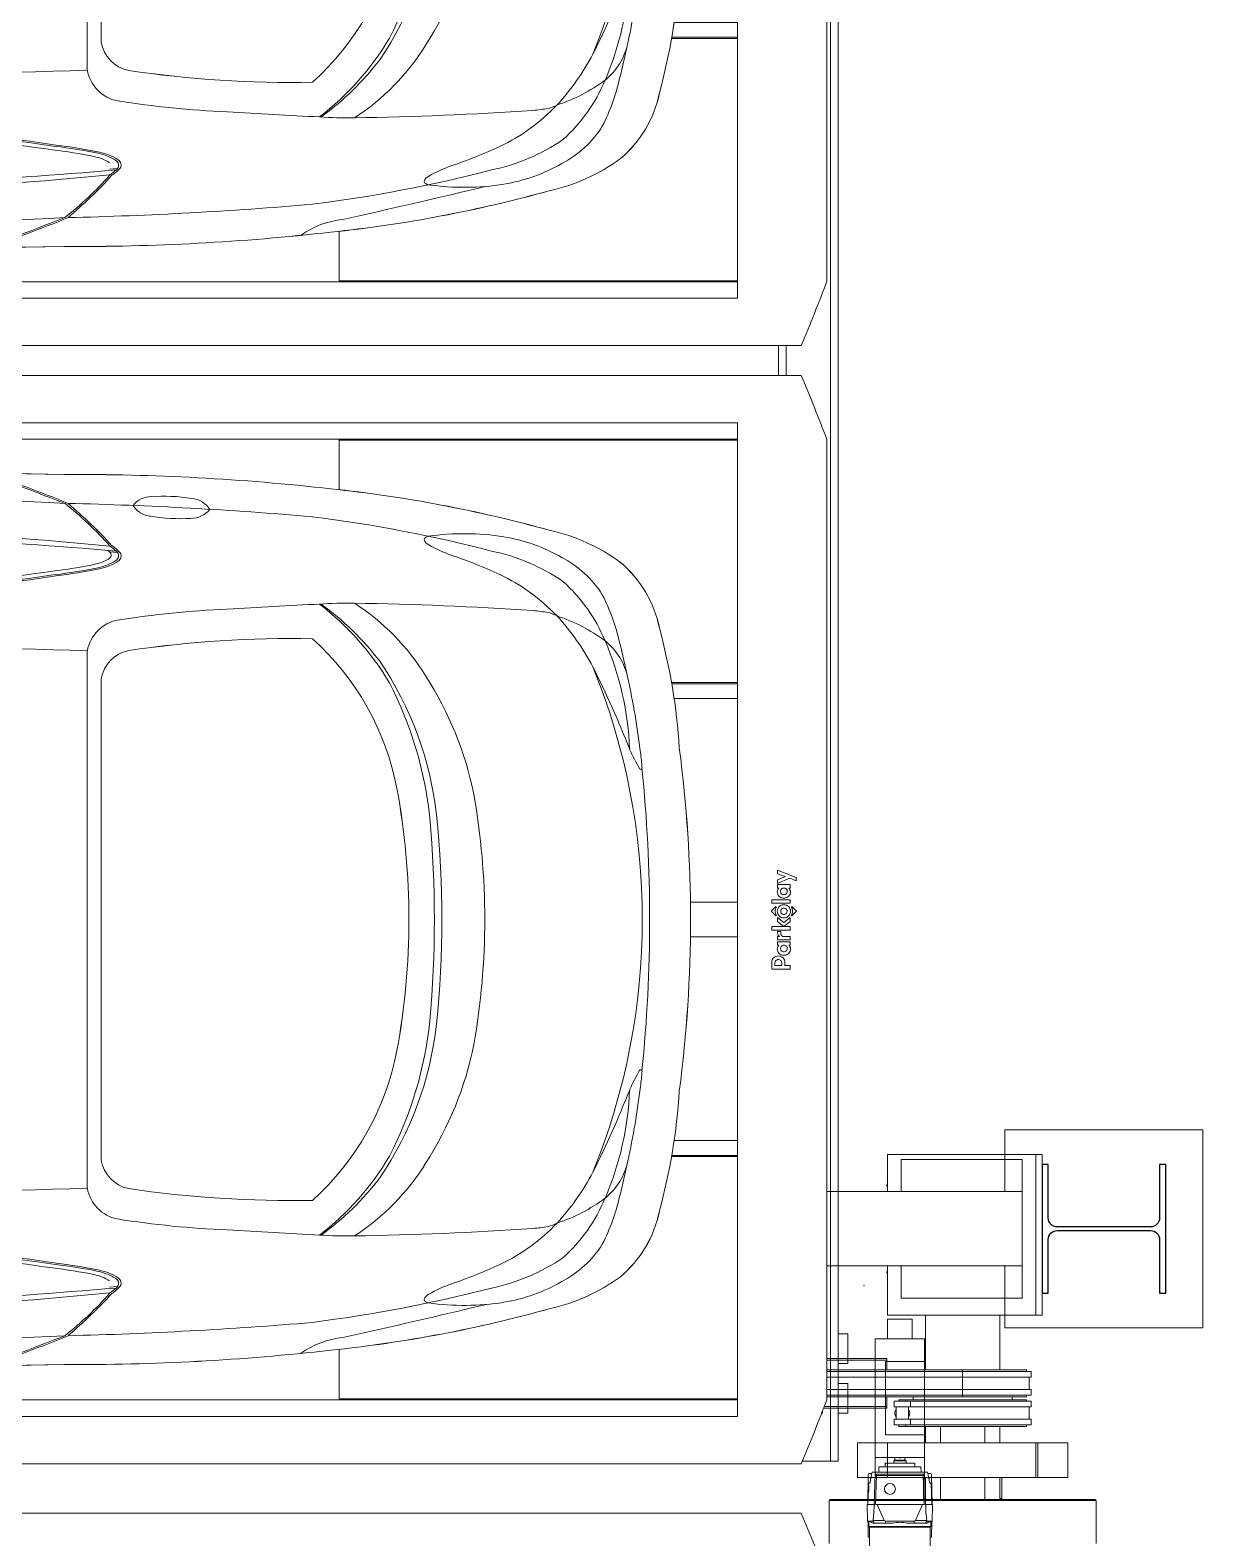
# Model space of a CAD drawing. Header units: inches. Extents: x 28 to 140, y 9 to 55.
# Drawn here: x 54.247 to 56.617, y 34.13 to 37.178 of the extents above; entities that cross this region are included whole.
import ezdxf

# ---------------------------------------------------------------- set-up
doc = ezdxf.new("R2010")
doc.units = ezdxf.units.IN
doc.header["$MEASUREMENT"] = 0
doc.set_wipeout_variables(frame=1)
doc.linetypes.add('PHANTOM', pattern=[12.7, 6.35, -1.27, 1.27, -1.27, 1.27, -1.27])
for name, color, linetype in [('PK24-LOGO', 7, 'Continuous'), ('PK24E', 7, 'Continuous'), ('PK24E-COMP-CAR', 7, 'Continuous'), ('PK24E-STRUCT-STEEL', 254, 'Continuous')]:
    doc.layers.add(name, color=color, linetype=linetype)
for name, color, linetype, true_color in [('PK24E-COMP-PALLET', 132, 'Continuous', 0x00b7c8), ('PK24E-HELPER', 253, 'PHANTOM', 0xa1a1a1), ('PK24E-SYS-LIFT', 31, 'Continuous', 0xffcc5a), ('PK24E-SYS-SHELF', 31, 'Continuous', 0xffcc5a)]:
    doc.layers.add(name, color=color, linetype=linetype, true_color=true_color)
doc.layers.add('Text', color=142, linetype='Continuous', lineweight=20)

# ---------------------------------------------------------------- blocks, each defined once
blk = doc.blocks.new('ELIFTTT-CHASIS--TOP-COMP-PKE24')
at = {"layer": 'PK24E-SYS-LIFT', "lineweight": 5}
for p, q in [((279.75, 149.25), (279.75, 145.25)), ((284.75, 149.25), (279.75, 149.25)), ((284.75, 145.25), (284.75, 149.25)), ((277.25, 145.25), (277.25, 121.25)), ((287.25, 145.25), (277.25, 145.25)), ((287.25, 140.65), (287.25, 145.25)), ((287.25, 140.65), (279.35, 140.65)), ((279.35, 140.65), (279.35, 125.85)), ((287.25, 125.85), (287.25, 140.65)), ((281.1, 132.62), (281.1, 131.52)), ((282.02, 132.62), (281.1, 132.62)), ((281.1, 131.52), (281.48, 131.52)), ((281.48, 131.52), (281.48, 128.98)), ((283.48, 132.95), (282.02, 132.95)), ((282.02, 132.95), (282.02, 132.62)), ((283.48, 132.62), (283.48, 132.95)), ((284.4, 132.62), (283.48, 132.62)), ((284.02, 131.52), (284.4, 131.52)), ((284.02, 128.98), (284.02, 131.52)), ((284.4, 131.52), (284.4, 132.62)), ((281.1, 128.98), (281.1, 127.88)), ((281.48, 128.98), (281.1, 128.98)), ((284.4, 128.98), (284.02, 128.98)), ((284.4, 127.88), (284.4, 128.98)), ((279.35, 125.85), (287.25, 125.85)), ((281.1, 127.88), (282.02, 127.88)), ((282.02, 127.88), (282.02, 127.55)), ((282.02, 127.55), (283.48, 127.55)), ((283.48, 127.88), (284.4, 127.88)), ((283.48, 127.55), (283.48, 127.88)), ((287.25, 121.25), (287.25, 125.85)), ((277.25, 121.25), (287.25, 121.25)), ((277.25, 121.25), (277.25, 118.3)), ((278.03, 119.4), (277.97, 118.3)), ((278.03, 119.4), (286.47, 119.4)), ((279.25, 120.1), (279.25, 119.4)), ((279.25, 120.1), (285.25, 120.1)), ((281.1, 120.7), (281, 120.6)), ((281, 120.6), (281, 120.1)), ((283.5, 120.6), (281, 120.6)), ((281.1, 120.7), (283.4, 120.7)), ((281.25, 121.25), (281.25, 120.7)), ((283.25, 120.7), (283.25, 121.25)), ((283.5, 120.6), (283.4, 120.7)), ((283.5, 120.1), (283.5, 120.6)), ((285.25, 119.4), (285.25, 120.1)), ((286.53, 118.3), (286.47, 119.4)), ((287.25, 118.3), (287.25, 121.25)), ((275.86, 117.85), (275.75, 111.75)), ((275.94, 116.1), (275.79, 111.75)), ((275.94, 116.1), (276.18, 116.1)), ((276.06, 118.05), (276.61, 118.05)), ((276.68, 118.3), (277.28, 118.3)), ((277.04, 111.91), (277.26, 117.91)), ((277.28, 118.3), (277.26, 117.91)), ((277.55, 117.61), (277.26, 117.91)), ((277.26, 117.91), (287.24, 117.91)), ((277.28, 118.3), (287.22, 118.3)), ((277.55, 117.61), (277.34, 111.91)), ((286.95, 117.61), (277.55, 117.61)), ((287.24, 117.91), (286.95, 117.61)), ((287.16, 111.91), (286.95, 117.61)), ((287.24, 117.91), (287.22, 118.3)), ((287.22, 118.3), (287.82, 118.3)), ((287.24, 117.91), (287.46, 111.91)), ((287.89, 118.05), (288.44, 118.05)), ((288.32, 116.1), (288.56, 116.1)), ((288.71, 111.75), (288.56, 116.1)), ((288.64, 117.85), (288.75, 111.75)), ((275.88, 114.18), (275.91, 114.17)), ((275.96, 115.62), (275.92, 115.63)), ((275.67, 111.75), (275.73, 108.41)), ((275.67, 111.75), (277.04, 111.75)), ((276.97, 109.94), (277.03, 111.69)), ((277.03, 111.69), (277.34, 111.91)), ((277.04, 111.91), (277.03, 111.69)), ((277.41, 111.75), (277.34, 111.91)), ((277.41, 111.75), (277.69, 111.75)), ((279.06, 108.55), (277.69, 111.75)), ((277.69, 111.75), (286.81, 111.75)), ((286.81, 111.75), (285.44, 108.55)), ((286.81, 111.75), (287.09, 111.75)), ((287.09, 111.75), (287.16, 111.91)), ((287.47, 111.69), (287.16, 111.91)), ((287.46, 111.91), (287.47, 111.69)), ((287.46, 111.75), (288.83, 111.75)), ((287.53, 109.94), (287.47, 111.69)), ((288.77, 108.41), (288.83, 111.75)), ((275.73, 108.41), (276, 108.14)), ((275.73, 108.41), (276.78, 108.41)), ((275.86, 105.25), (275.81, 108.33)), ((276, 108.31), (276, 107.35)), ((276, 107.35), (288.5, 107.35)), ((276.1, 107.18), (276.1, 103.44)), ((276.1, 107.18), (282.25, 107.18)), ((276.78, 108.41), (277.13, 108)), ((277.13, 108), (276.81, 108)), ((276.83, 108.55), (279.06, 108.55)), ((279.43, 108), (277.13, 108)), ((279.06, 108.55), (279.3, 108.41)), ((279.3, 108.41), (285.2, 108.41)), ((279.3, 108.41), (279.43, 108)), ((280.85, 108), (279.43, 108)), ((282.25, 107.18), (288.4, 107.18)), ((285.07, 108), (283.65, 108)), ((285.2, 108.41), (285.07, 108)), ((287.37, 108), (285.07, 108)), ((285.2, 108.41), (285.44, 108.55)), ((285.44, 108.55), (287.67, 108.55)), ((287.72, 108.41), (287.37, 108)), ((287.69, 108), (287.37, 108)), ((287.72, 108.41), (288.77, 108.41)), ((288.4, 95.25), (288.4, 107.18)), ((288.5, 108.14), (288.77, 108.41)), ((288.5, 107.35), (288.5, 108.31)), ((288.64, 105.25), (288.69, 108.33)), ((276.06, 105.05), (276.1, 105.05)), ((288.4, 105.05), (288.44, 105.05))]:
    blk.add_line(p, q, dxfattribs=at)
for centre, radius in [((280.25, 114.91), 1.1), ((0, 0), 109)]:
    blk.add_circle(centre, radius, dxfattribs=at)
for centre, radius, start, end in [((282.75, 130.25), 1.5, 147.8509, 212.1491), ((282.75, 130.25), 1.5, 327.8509, 32.1491), ((276.06, 117.85), 0.2, 90, 179), ((276.75, 117), 0.45, 132.2453, 204.5747), ((287.75, 117), 0.45, 335.4253, 47.7547), ((288.44, 117.85), 0.2, 1, 90), ((276.2, 107.35), 0.2, 180, 240), ((282.25, 101.91), 6.25, 77.0707, 102.9293), ((288.3, 107.35), 0.2, 300, 0), ((276.06, 105.25), 0.2, 181, 270), ((288.44, 105.25), 0.2, 270, 359)]:
    blk.add_arc(centre, radius, start, end, dxfattribs=at)
for centre, major_axis, ratio, start_param, end_param in [((305.67, 111.06), (0, 29.91), 0.99939, 1.327153, 1.396535), ((258.83, 111.06), (0, 29.91), 0.99939, 4.886651, 4.956033), ((304.57, 27.64), (-17.65, 106.42), 0.210216, 0.652517, 0.672911), ((259.93, 27.64), (17.65, 106.42), 0.210212, 5.610299, 5.630699), ((305.37, 85.52), (-26.34, 26.35), 0.507159, 0.207962, 0.215452), ((259.13, 85.52), (26.34, 26.35), 0.507143, 6.067743, 6.075233)]:
    blk.add_ellipse(centre, major_axis=major_axis, ratio=ratio, start_param=start_param, end_param=end_param, dxfattribs=at)
for points, knots in [([(282.09, 121.25), (282.11, 121.24), (282.16, 121.21), (282.25, 121.2), (282.34, 121.21), (282.39, 121.24), (282.41, 121.25)], [0, 0, 0, 0, 0.230406, 0.49981, 0.78779, 1, 1, 1, 1]), ([(276.24, 116.25), (276.23, 116.21), (276.21, 116.14), (276.19, 116.1), (276.19, 116.1), (276.18, 116.1)], [0, 0, 0, 0, 0.432931, 0.865827, 1, 1, 1, 1]), ([(276.68, 118.3), (276.68, 118.3), (276.67, 118.3), (276.67, 118.28), (276.67, 118.28)], [0, 0, 0, 0, 0.487803, 1, 1, 1, 1]), ([(287.83, 118.28), (287.83, 118.28), (287.83, 118.3), (287.82, 118.3), (287.82, 118.3)], [0, 0, 0, 0, 0.485402, 1, 1, 1, 1]), ([(288.32, 116.1), (288.31, 116.11), (288.29, 116.12), (288.28, 116.18), (288.27, 116.23), (288.26, 116.25)], [0, 0, 0, 0, 0.43316, 0.866317, 1, 1, 1, 1]), ([(275.89, 114.18), (275.89, 114.18), (275.89, 114.16), (275.89, 114.22), (275.9, 114.37), (275.9, 114.62), (275.9, 114.9), (275.91, 115.18), (275.91, 115.43), (275.92, 115.58), (275.92, 115.64), (275.92, 115.63), (275.92, 115.63)], [0, 0, 0, 0, 0.000422, 0.125216, 0.249969, 0.374831, 0.499914, 0.625089, 0.750116, 0.875001, 0.999834, 1, 1, 1, 1]), ([(275.92, 115.24), (275.92, 115.23), (275.92, 115.15), (275.91, 114.97), (275.9, 114.73), (275.9, 114.53), (275.9, 114.43), (275.9, 114.39)], [0, 0, 0, 0, 0.041978, 0.30628, 0.570431, 0.834353, 1, 1, 1, 1]), ([(275.9, 114.39), (275.9, 114.33), (275.9, 114.24), (275.91, 114.21), (275.91, 114.2)], [0, 0, 0, 0, 0.571187, 1, 1, 1, 1]), ([(275.92, 114.19), (275.92, 114.19), (275.93, 114.2), (275.94, 114.28), (275.96, 114.44), (275.97, 114.66), (275.99, 114.9), (275.99, 115.15), (275.99, 115.36), (275.98, 115.53), (275.97, 115.62), (275.97, 115.62), (275.96, 115.61)], [0, 0, 0, 0, 0.009511, 0.124894, 0.240611, 0.356456, 0.472081, 0.587302, 0.702221, 0.817124, 0.932235, 1, 1, 1, 1]), ([(276.81, 108), (276.72, 108.05), (276.5, 108.18), (276.29, 108.29), (276.15, 108.34), (276.07, 108.36), (276.03, 108.35), (276, 108.34), (276, 108.31), (276, 108.31)], [0, 0, 0, 0, 0.189659, 0.44506, 0.57653, 0.707999, 0.799497, 0.930008, 1, 1, 1, 1]), ([(288.5, 108.31), (288.5, 108.31), (288.5, 108.34), (288.48, 108.35), (288.42, 108.36), (288.34, 108.34), (288.23, 108.29), (288.09, 108.23), (287.92, 108.14), (287.77, 108.05), (287.69, 108)], [0, 0, 0, 0, 0.053259, 0.184632, 0.316005, 0.44367, 0.571338, 0.702705, 0.834078, 1, 1, 1, 1])]:
    blk.add_open_spline(points, degree=3, knots=knots, dxfattribs=at)
blk = doc.blocks.new('*U8')
at = {"lineweight": 5}
blk.add_wipeout([(-262.27, 110), (262.27, 110), (267.5, 96.99), (267.5, -96.99), (262.27, -110), (-262.27, -110), (-267.5, -96.99), (-267.5, 96.99)], dxfattribs=at)
at = {"layer": 'PK24E-COMP-PALLET', "lineweight": 5}
blk.add_line((262.27, 110), (-262.27, 110), dxfattribs=at)
blk.add_arc((7.5, 0), 277.5, 20.4566, 23.3531, dxfattribs=at)
blk = doc.blocks.new('STEEL-HEA260--TOP-STRUCT-PK24')
at = {"layer": 'PK24E-STRUCT-STEEL', "color": 8, "true_color": 0x808080}
blk.add_lwpolyline([(11.25, 13), (11.25, 2.175, -0.4142136), (9.45, 0.375), (-9.45, 0.375, -0.4142136), (-11.25, 2.175), (-11.25, 13), (-12.5, 13), (-12.5, -13), (-11.25, -13), (-11.25, -2.175, -0.4142136), (-9.45, -0.375), (9.45, -0.375, -0.4142136), (11.25, -2.175), (11.25, -13), (12.5, -13), (12.5, 13)], format="xyb", close=True, dxfattribs=at)
blk = doc.blocks.new('STEEL-HEA260-WPLATE-TOP-STRUCT-PK24')
at = {"layer": 'PK24E-STRUCT-STEEL', "color": 8, "lineweight": 5, "true_color": 0x808080}
blk.add_lwpolyline([(-20, 20), (20, 20), (20, -20), (-20, -20)], close=True, dxfattribs=at)
at = {"lineweight": 5}
blk.add_blockref('STEEL-HEA260--TOP-STRUCT-PK24', (0, 0), dxfattribs=at)
blk = doc.blocks.new('ELIFT-COLUMNS--TOP-COMP-PKE24')
at = {"lineweight": 5}
blk.add_blockref('STEEL-HEA260-WPLATE-TOP-STRUCT-PK24', (323.5, 167.5), dxfattribs=at)
blk = doc.blocks.new('ELIFT-DU--TOP-COMP-PKE24')
at = {"layer": 'PK24E-SYS-LIFT', "linetype": 'Continuous', "lineweight": 5}
for p, q in [((309.75, 182.5), (279.75, 182.5)), ((307, 181.5), (282.5, 181.5)), ((309.75, 182.5), (309.75, 150)), ((309.75, 182.5), (311, 182.5)), ((311, 150), (311, 182.5)), ((282.5, 153.5), (307, 153.5)), ((279.75, 150), (309.75, 150)), ((287.44, 138.95), (287.44, 150)), ((302.44, 138.95), (302.44, 150)), ((309.75, 150), (311, 150)), ((-258.37, 141.25), (279.63, 141.25)), ((-258.37, 140.95), (279.63, 140.95)), ((279.63, 141.25), (279.63, 140.95)), ((279.63, 140.95), (279.63, 138.95)), ((-270.56, 138.95), (294.94, 138.95)), ((-270.56, 138.62), (294.94, 138.62)), ((-270.56, 137.52), (294.94, 137.52)), ((294.94, 138.95), (294.94, 138.62)), ((294.94, 138.95), (307.85, 138.95)), ((294.94, 138.62), (294.94, 137.52)), ((294.94, 138.62), (308.77, 138.62)), ((294.94, 137.52), (308.77, 137.52)), ((294.94, 137.52), (294.94, 134.98)), ((307.85, 138.62), (307.85, 138.95)), ((308.39, 134.98), (308.39, 137.52)), ((308.77, 137.52), (308.77, 138.62)), ((-270.56, 134.98), (294.94, 134.98)), ((294.94, 134.98), (294.94, 133.88)), ((294.94, 134.98), (308.77, 134.98)), ((308.77, 133.88), (308.77, 134.98)), ((-270.56, 133.88), (294.94, 133.88)), ((-270.56, 133.55), (294.94, 133.55)), ((279.63, 131.55), (-258.37, 131.55)), ((279.63, 131.25), (-258.37, 131.25)), ((266.63, 130.25), (266.63, 131.25)), ((279.63, 133.55), (279.63, 131.55)), ((279.63, 131.55), (279.63, 131.25)), ((281.11, 132.62), (281.11, 131.52)), ((281.11, 132.62), (308.77, 132.62)), ((281.11, 131.52), (308.77, 131.52)), ((281.49, 131.52), (281.49, 128.98)), ((282.03, 132.95), (282.03, 132.62)), ((282.03, 132.95), (307.85, 132.95)), ((284.94, 133.55), (284.94, 132.95)), ((294.94, 133.88), (308.77, 133.88)), ((294.94, 133.88), (294.94, 133.55)), ((294.94, 133.55), (307.85, 133.55)), ((304.94, 132.95), (304.94, 133.55)), ((307.85, 133.55), (307.85, 133.88)), ((307.85, 132.62), (307.85, 132.95)), ((308.39, 128.98), (308.39, 131.52)), ((308.77, 131.52), (308.77, 132.62)), ((-245.37, 130.25), (266.63, 130.25)), ((281.11, 128.98), (281.11, 127.88)), ((281.11, 128.98), (308.77, 128.98)), ((308.77, 127.88), (308.77, 128.98)), ((281.11, 127.88), (308.77, 127.88)), ((282.03, 127.88), (282.03, 127.55)), ((282.03, 127.55), (307.85, 127.55)), ((287.44, 124.25), (287.44, 127.55)), ((290.44, 127.55), (290.44, 124.25)), ((299.44, 124.25), (299.44, 127.55)), ((302.44, 124.25), (302.44, 127.55)), ((307.85, 127.55), (307.85, 127.88)), ((273.69, 117.25), (273.69, 124.25)), ((279.75, 124.25), (273.69, 124.25)), ((279.75, 117.25), (279.75, 124.25)), ((309.75, 124.25), (279.75, 124.25)), ((309.75, 117.25), (309.75, 124.25)), ((310.14, 124.25), (309.75, 124.25)), ((310.14, 117.25), (310.14, 124.25)), ((310.14, 124.25), (316.19, 124.25)), ((316.19, 117.25), (316.19, 124.25)), ((279.75, 117.25), (273.69, 117.25)), ((309.75, 117.25), (279.75, 117.25)), ((287.04, 117.25), (287.04, 113)), ((287.44, 112.75), (287.44, 117.25)), ((290.44, 117.25), (290.44, 112.75)), ((299.44, 112.75), (299.44, 117.25)), ((302.44, 112.75), (302.44, 117.25)), ((302.84, 113), (302.84, 117.25)), ((310.14, 117.25), (309.75, 117.25)), ((310.14, 117.25), (316.19, 117.25)), ((284.94, 112.8), (287.44, 112.8)), ((287.04, 113), (287.44, 113)), ((302.44, 113), (302.84, 113)), ((302.44, 112.8), (304.94, 112.8)), ((267.94, 112.55), (267.94, 103.85)), ((321.94, 112.55), (267.94, 112.55)), ((268.14, 112.75), (321.74, 112.75)), ((321.94, 103.85), (321.94, 112.55))]:
    blk.add_line(p, q, dxfattribs=at)
for centre, start, end in [((284.94, 112.6), 90, 131.4096), ((286.84, 113), 270, 0), ((303.04, 113), 180, 270), ((304.94, 112.6), 48.5904, 90), ((268.14, 112.55), 90, 180), ((321.74, 112.55), 0, 90)]:
    blk.add_arc(centre, 0.2, start, end, dxfattribs=at)
at = {"lineweight": 5}
blk.add_wipeout([(-285.75, 175), (-285.75, 160), (307, 160), (307, 175)], dxfattribs=at)
at = {"layer": 'PK24E-SYS-LIFT', "linetype": 'Continuous', "lineweight": 5}
for p, q in [((279.75, 182.5), (279.75, 175)), ((282.5, 181.5), (282.5, 175)), ((307, 175), (307, 181.5)), ((-285.75, 175), (307, 175)), ((307, 175), (307, 160)), ((307, 160), (-285.75, 160)), ((266.63, 141.25), (266.63, 160)), ((279.75, 160), (279.75, 150)), ((282.5, 160), (282.5, 153.5)), ((307, 153.5), (307, 160))]:
    blk.add_line(p, q, dxfattribs=at)
for centre in [(280.61, 176.25), (280.61, 158.75)]:
    blk.add_ellipse(centre, major_axis=(0, -1.1), ratio=0.887842, start_param=4.22895, end_param=5.195828, dxfattribs=at)
blk = doc.blocks.new('*U32')
for name in ['ELIFT-COLUMNS--TOP-COMP-PKE24', 'ELIFTTT-CHASIS--TOP-COMP-PKE24']:
    blk.add_blockref(name, (0, 0))
at = {"layer": 'PK24E-SYS-SHELF'}
blk.add_blockref('*U8', (0, 0), dxfattribs=at)
blk.add_blockref('ELIFT-DU--TOP-COMP-PKE24', (0, 0))
blk = doc.blocks.new('SEDAN---TOP-COMP-PKE24')
at = {"layer": 'PK24E-COMP-CAR', "lineweight": 5}
for p, q in [((97.78, 90.23), (113.41, 89.96)), ((122.48, 74.33), (122.11, 74.63)), ((122.48, 74.33), (124.09, 74.18)), ((123.8, 74.5), (124.09, 74.18)), ((120.81, 48.65), (120.81, -48.65)), ((122.48, -74.33), (124.09, -74.18)), ((123.8, -74.5), (124.09, -74.18)), ((97.78, -90.23), (113.41, -89.96))]:
    blk.add_line(p, q, dxfattribs=at)
blk.add_lwpolyline([(97.78, 90.23), (113.41, 89.96, -0.029408), (167.21, 87.06, -0.042052), (211.54, 78.64, -0.105095), (225.75, 72.2, -0.171896), (233.64, 58.91, -0.050927), (237.67, 34.67, -0.065564), (237.67, -34.67, -0.050927), (233.64, -58.91, -0.171896), (225.75, -72.2, -0.105095), (211.54, -78.64, -0.042052), (167.21, -87.06, -0.029408), (113.41, -89.96), (97.78, -90.23, -0.008053)], format="xyb", dxfattribs=at)
blk.add_lwpolyline([(126.3, 54.38, 0.304088), (120.81, 48.65), (120.81, -48.65, 0.304088), (126.3, -54.38, 0.041268), (163.52, -56.77, 0.163886), (180.58, -26.5, 0.091893), (180.58, 26.5, 0.163886), (163.52, 56.77, 0.041268)], format="xyb", close=True, dxfattribs=at)
for centre, radius, start, end in [((-293.91, -966.2), 1126.56, 68.80125, 69.67692), ((7.29, -176.06), 281.25, 67.6811, 71.2298), ((115.73, -368.46), 458.42, 83.5521, 90.29), ((0.75, -2315.17), 2401.94, 87.31052, 89.70092), ((130.81, 81.06), 4.42, 87.5979, 143.4152), ((133.45, 49.46), 36.11, 80.9538, 94.1886), ((139.42, -180.22), 268.73, 74.431, 84.063), ((69.93, 29.14), 70.13, 41.3553, 51.6379), ((94.27, -735.78), 820.14, 85.15985, 88.61477), ((53.37, 12.12), 94.18, 42.3548, 49.8521), ((131.06, 85.96), 4.42, 210.8879, 266.7052), ((138.88, 86.15), 5.07, 270.5498, 320.3005), ((138.58, 80.08), 5.07, 34.0026, 83.7533), ((136.82, 117.13), 36.11, 260.1145, 273.3493), ((126.83, -208.42), 292.15, 75.5537, 82.7962), ((19.59, -1003.28), 1083.66, 84.54654, 86.42201), ((-42.72, -1961.75), 2043.04, 85.32494, 86.34579), ((186.57, 76.77), 0.494, 129.2513, 176.9497), ((187.85, 77.41), 1.87, 199.2077, 244.3684), ((187.48, 75.5), 2.05, 104.9203, 126.3831), ((194.18, 25.29), 52.7, 81.2711, 97.8931), ((196.47, 42.86), 34.98, 60.0524, 80.5948), ((203.48, 42), 37.52, 53.5971, 77.5949), ((121.98, 73.67), 0.827, 307.5335, 52.783), ((118.65, 69.33), 7.29, 45.0659, 57.3941), ((119.22, 69.61), 7.04, 39.9295, 57.8756), ((123.26, 73.51), 1.07, 299.4491, 38.8727), ((123.66, 73.47), 1.17, 299.3514, 34.4026), ((200.54, 99.37), 27.23, 240.2717, 250.7282), ((156.6, -28.17), 107.67, 65.4151, 71.057), ((191.31, 34.66), 40.71, 55.877, 78.0896), ((204.14, 54.36), 21.21, 32.1506, 62.5032), ((42.27, 538.54), 473.13, 271.4558, 278.3489), ((98.54, 174.84), 105.16, 276.7852, 281.4395), ((98.59, 175.86), 106.94, 276.9364, 281.6426), ((98.5, 176.78), 108.13, 277.0023, 281.7071), ((117.61, 80.7), 9.1, 281.3583, 302.3899), ((118.02, 81.66), 10.75, 281.5451, 302.4414), ((118.64, 80.77), 10.03, 280.3524, 303.9003), ((210.94, 54.42), 23.14, 11.2056, 50.22), ((40.47, 551.19), 486.69, 271.641, 278.3926), ((43.18, 517.82), 453.56, 271.423, 278.6866), ((184.17, 33.83), 39.83, 43.7152, 64.3709), ((191.91, 43.6), 33.28, 22.4936, 48.0772), ((185.1, 46.71), 41.56, 12.9085, 27.0964), ((154.02, -128.07), 190.95, 92.3174, 99.017), ((250.68, -1623.18), 1689.13, 92.90937, 93.54287), ((170.81, -28.86), 92.82, 89.2731, 93.6198), ((131.82, 20.25), 54.69, 30.2777, 52.7207), ((131.89, 17.61), 56.95, 37.4412, 54.1701), ((161.23, -630.98), 695.01, 86.13621, 89.11285), ((146.89, 24.97), 46.36, 31.4915, 57.2212), ((205.84, 33.15), 29.38, 79.4948, 85.6599), ((209.09, 54.07), 8.25, 62.0609, 75.2343), ((202.54, 29.3), 33.7, 53.3329, 71.9981), ((176.71, 28.17), 49.14, 27.7511, 42.4711), ((396.89, 10097.96), 10047.5, 267.772041, 268.409436), ((125.55, 53), 7.66, 100.9038, 169.9775), ((116.96, 27.06), 120.95, 3.6064, 15.2679), ((159.36, -169.54), 226.34, 88.9472, 98.3998), ((127.12, 16.32), 54.42, 10.7856, 48.0145), ((214.75, 46.36), 12.73, 11.1246, 51.5606), ((165.67, 31.9), 62.01, 2.3622, 23.2046), ((73.91, 17.65), 156.47, 11.4902, 14.1867), ((38507.92, 0), 38389.96, 179.918916, 180.081084), ((127.83, 47.42), 7.13, 102.4032, 170.0587), ((119.54, 13.27), 69.51, 6.5279, 34.0955), ((127.86, 11.49), 69.65, 11.4325, 32.7677), ((94.81, 0), 135.38, 337.8449, 22.1551), ((32.35, -43.02), 210.09, 21.6408, 26.6018), ((75.67, 15.25), 155.25, 6.8321, 12.4866), ((111.67, 12.78), 75.95, 5.882, 27.4799), ((261.66, 49.18), 37.08, 203.3989, 210.465), ((188.44, 27.93), 41.78, 3.7238, 7.9632), ((-25.6, 0), 265.54, 352.4977, 7.5023), ((229.84, 30.63), 0.284, 239.4556, 4.0705), ((-71.6, 0.01), 303.27, 354.2027, 5.7986), ((37.61, 0), 145.4, 349.4993, 10.5007), ((53.43, 0), 144.91, 349.9468, 10.0532), ((-35.79, 0), 223.95, 354.7316, 5.2684), ((-17.83, 0), 207.52, 354.1451, 5.8549), ((119.54, -13.27), 69.51, 325.9045, 353.4721), ((111.67, -12.78), 75.95, 332.5201, 354.118), ((127.12, -16.32), 54.42, 311.9855, 349.2144), ((127.86, -11.49), 69.65, 327.2323, 348.5675), ((261.66, -49.18), 37.08, 149.535, 156.6011), ((229.84, -30.63), 0.284, 355.9295, 120.5444), ((188.44, -27.93), 41.78, 352.0368, 356.2762), ((32.35, 43.02), 210.09, 333.3982, 338.3592), ((165.67, -31.9), 62.01, 336.7954, 357.6378), ((75.67, -15.25), 155.25, 347.5134, 353.1679), ((116.96, -27.06), 120.95, 344.7321, 356.3936), ((127.83, -47.42), 7.13, 189.9413, 257.5968), ((131.82, -20.25), 54.69, 307.2793, 329.7223), ((146.89, -24.97), 46.36, 302.7788, 328.5085), ((176.71, -28.17), 49.14, 317.5289, 332.2489), ((214.75, -46.36), 12.73, 308.4394, 348.8754), ((73.91, -17.65), 156.47, 345.8133, 348.5098), ((396.89, -10097.96), 10047.5, 91.590564, 92.227959), ((125.55, -53), 7.66, 190.0225, 259.0962), ((159.36, 169.54), 226.34, 261.6002, 271.0528), ((131.89, -17.61), 56.95, 305.8299, 322.5588), ((202.54, -29.3), 33.7, 288.0019, 306.6671), ((191.91, -43.6), 33.28, 311.9228, 337.5064), ((185.1, -46.71), 41.56, 332.9036, 347.0915), ((154.02, 128.07), 190.95, 260.983, 267.6826), ((210.94, -54.42), 23.14, 309.78, 348.7944), ((250.68, 1623.18), 1689.13, 266.45713, 267.09063), ((170.81, 28.86), 92.82, 266.3802, 270.7269), ((161.23, 630.98), 695.01, 270.88715, 273.86379), ((184.17, -33.83), 39.83, 295.6291, 316.2848), ((205.84, -33.15), 29.38, 274.3401, 280.5052), ((209.09, -54.07), 8.25, 284.7657, 297.9391), ((42.27, -538.54), 473.13, 81.6511, 88.5442), ((40.47, -551.19), 486.69, 81.6074, 88.359), ((43.18, -517.82), 453.56, 81.3134, 88.577), ((204.14, -54.36), 21.21, 297.4968, 327.8494), ((98.59, -175.86), 106.94, 78.3574, 83.0636), ((98.5, -176.78), 108.13, 78.2929, 82.9977), ((156.6, 28.17), 107.67, 288.943, 294.5849), ((191.31, -34.66), 40.71, 281.9104, 304.123), ((98.54, -174.84), 105.16, 78.5605, 83.2148), ((117.61, -80.7), 9.1, 57.6101, 78.6417), ((118.02, -81.66), 10.75, 57.5586, 78.4549), ((118.64, -80.77), 10.03, 56.0997, 79.6476), ((123.26, -73.51), 1.07, 321.1273, 60.5509), ((123.66, -73.47), 1.17, 325.5974, 60.6486), ((203.48, -42), 37.52, 282.4051, 306.4029), ((19.59, 1003.28), 1083.66, 273.57799, 275.45346), ((-42.72, 1961.75), 2043.04, 273.65421, 274.67506), ((69.93, -29.14), 70.13, 308.3621, 318.6447), ((53.37, -12.12), 94.18, 310.1479, 317.6452), ((118.65, -69.33), 7.29, 302.6059, 314.9341), ((119.22, -69.61), 7.04, 302.1244, 320.0705), ((126.83, 208.42), 292.15, 277.2038, 284.4463), ((187.85, -77.41), 1.87, 115.6316, 160.7923), ((200.54, -99.37), 27.23, 109.2718, 119.7283), ((196.47, -42.86), 34.98, 279.4052, 299.9476), ((139.42, 180.22), 268.73, 275.937, 285.569), ((-246.73, 1783.89), 1914.22, 282.56403, 283.45609), ((186.57, -76.77), 0.494, 183.0503, 230.7487), ((187.48, -75.5), 2.05, 233.6169, 255.0797), ((194.18, -25.29), 52.7, 262.1069, 278.7289), ((94.27, 735.78), 820.14, 271.38523, 274.84015), ((0.75, 2315.17), 2401.94, 270.29908, 272.68948), ((-293.91, 966.2), 1126.56, 290.32308, 291.19875), ((7.29, 176.06), 281.25, 288.7702, 292.3189), ((171.42, -102.14), 17.73, 95.6452, 125.5224), ((115.73, 368.46), 458.42, 269.71, 276.4479)]:
    blk.add_arc(centre, radius, start, end, dxfattribs=at)
blk = doc.blocks.new('LOGO----DECOR-PK24')
at = {"layer": 'PK24-LOGO', "lineweight": 5}
for p, q in [((-10, 2.13), (-8.71, 2.13)), ((-10, -1.62), (-10, 2.13)), ((-9.29, 1.47), (-9.29, 0.11)), ((-8.76, 1.47), (-9.29, 1.47)), ((-9.29, 0.11), (-8.76, 0.11)), ((-8.61, 1.46), (-8.76, 1.47)), ((-8.76, 0.11), (-8.61, 0.13)), ((-8.71, 2.13), (-8.43, 2.11)), ((-8.48, 1.42), (-8.61, 1.46)), ((-8.61, 0.13), (-8.48, 0.17)), ((-8.36, 1.35), (-8.48, 1.42)), ((-8.48, 0.17), (-8.36, 0.23)), ((-8.43, 2.11), (-8.3, 2.07)), ((-8.26, 1.27), (-8.36, 1.35)), ((-8.36, 0.23), (-8.26, 0.31)), ((-8.3, 2.07), (-8.17, 2.03)), ((-8.19, 1.17), (-8.26, 1.27)), ((-8.26, 0.31), (-8.19, 0.41)), ((-8.13, 1.05), (-8.19, 1.17)), ((-8.19, 0.41), (-8.13, 0.53)), ((-8.17, 2.03), (-7.94, 1.9)), ((-8.09, 0.93), (-8.13, 1.05)), ((-8.13, 0.53), (-8.09, 0.66)), ((-8.08, 0.79), (-8.09, 0.93)), ((-8.09, 0.66), (-8.08, 0.79)), ((-7.94, 1.9), (-7.74, 1.74)), ((-7.74, 1.74), (-7.58, 1.55)), ((-7.58, 0.04), (-7.74, -0.16)), ((-7.58, 1.55), (-7.46, 1.32)), ((-7.46, 0.27), (-7.58, 0.04)), ((-7.46, 1.32), (-7.38, 1.06)), ((-7.38, 0.52), (-7.46, 0.27)), ((-7.38, 1.06), (-7.36, 0.79)), ((-7.36, 0.79), (-7.38, 0.52)), ((-7.19, -0.02), (-7.16, 0.13)), ((-7.16, 0.13), (-7.11, 0.26)), ((-7.11, 0.26), (-6.98, 0.49)), ((-6.98, 0.49), (-6.82, 0.68)), ((-6.82, 0.68), (-6.62, 0.82)), ((-6.62, 0.82), (-6.41, 0.92)), ((-6.42, 0.06), (-6.48, -0.05)), ((-6.33, 0.17), (-6.42, 0.06)), ((-6.41, 0.92), (-6.19, 0.98)), ((-6.23, 0.25), (-6.33, 0.17)), ((-6.11, 0.31), (-6.23, 0.25)), ((-6.19, 0.98), (-5.97, 1)), ((-5.98, 0.35), (-6.11, 0.31)), ((-5.84, 0.36), (-5.98, 0.35)), ((-5.97, 1), (-5.74, 0.98)), ((-5.71, 0.35), (-5.84, 0.36)), ((-5.74, 0.98), (-5.53, 0.92)), ((-5.58, 0.31), (-5.71, 0.35)), ((-5.47, 0.24), (-5.58, 0.31)), ((-5.53, 0.92), (-5.35, 0.82)), ((-5.37, 0.16), (-5.47, 0.24)), ((-5.29, 0.06), (-5.37, 0.16)), ((-5.35, 0.82), (-5.21, 0.7)), ((-5.23, -0.06), (-5.29, 0.06)), ((-5.21, 0.7), (-5.21, 0.95)), ((-5.21, 0.95), (-4.5, 0.95)), ((-4.5, 0.95), (-4.5, -1.62)), ((-3.41, 0.95), (-4.11, 0.95)), ((-4.11, 0.95), (-4.11, -1.62)), ((-3.41, 0.53), (-3.41, 0.95)), ((-3.36, 0.62), (-3.41, 0.53)), ((-3.37, -0.03), (-3.32, 0.06)), ((-3.29, 0.71), (-3.36, 0.62)), ((-3.32, 0.06), (-3.26, 0.13)), ((-3.22, 0.78), (-3.29, 0.71)), ((-3.26, 0.13), (-3.19, 0.19)), ((-3.14, 0.84), (-3.22, 0.78)), ((-3.19, 0.19), (-3.11, 0.23)), ((-3.05, 0.89), (-3.14, 0.84)), ((-3.11, 0.23), (-3.02, 0.26)), ((-2.94, 0.92), (-3.05, 0.89)), ((-3.02, 0.26), (-2.92, 0.27)), ((-2.83, 0.94), (-2.94, 0.92)), ((-2.92, 0.27), (-2.42, 0.27)), ((-2.7, 0.95), (-2.83, 0.94)), ((-2.42, 0.95), (-2.7, 0.95)), ((-2.42, 0.27), (-2.42, 0.95)), ((-1.42, 2.13), (-2.13, 2.13)), ((-2.13, 2.13), (-2.13, -1.62)), ((-1.42, -1.62), (-1.42, 2.13)), ((-0.37, 0.95), (-1.42, -0.33)), ((-0.61, -0.33), (0.44, 0.95)), ((0.44, 0.95), (-0.37, 0.95)), ((0.44, 0.19), (0.36, -0.06)), ((0.56, 0.41), (0.44, 0.19)), ((0.72, 0.61), (0.56, 0.41)), ((0.92, 0.77), (0.72, 0.61)), ((0.77, 1.32), (0.79, 1.37)), ((0.78, 1.26), (0.77, 1.32)), ((0.81, 1.24), (0.78, 1.26)), ((0.79, 1.37), (1.61, 2.19)), ((0.85, 1.23), (0.81, 1.24)), ((0.89, 1.24), (0.85, 1.23)), ((1.07, 1.32), (0.89, 1.24)), ((1.15, 0.9), (0.92, 0.77)), ((1.27, 1.37), (1.07, 1.32)), ((1.07, -0.08), (1.13, 0.03)), ((1.13, 0.03), (1.21, 0.12)), ((1.4, 0.98), (1.15, 0.9)), ((1.21, 0.12), (1.3, 0.2)), ((1.46, 1.41), (1.27, 1.37)), ((1.3, 0.2), (1.41, 0.26)), ((1.67, 1), (1.4, 0.98)), ((1.41, 0.26), (1.54, 0.3)), ((1.67, 1.42), (1.46, 1.41)), ((1.54, 0.3), (1.67, 0.31)), ((1.61, 2.19), (1.67, 2.21)), ((1.67, 2.21), (1.73, 2.19)), ((1.87, 1.41), (1.67, 1.42)), ((1.94, 0.98), (1.67, 1)), ((1.67, 0.31), (1.8, 0.3)), ((1.73, 2.19), (2.54, 1.37)), ((1.8, 0.3), (1.92, 0.26)), ((2.07, 1.37), (1.87, 1.41)), ((1.92, 0.26), (2.03, 0.2)), ((2.19, 0.9), (1.94, 0.98)), ((2.03, 0.2), (2.13, 0.12)), ((2.26, 1.32), (2.07, 1.37)), ((2.13, 0.12), (2.2, 0.03)), ((2.41, 0.77), (2.19, 0.9)), ((2.2, 0.03), (2.26, -0.08)), ((2.45, 1.24), (2.26, 1.32)), ((2.61, 0.61), (2.41, 0.77)), ((2.48, 1.23), (2.45, 1.24)), ((2.52, 1.24), (2.48, 1.23)), ((2.55, 1.26), (2.52, 1.24)), ((2.54, 1.37), (2.57, 1.32)), ((2.57, 1.32), (2.55, 1.26)), ((2.78, 0.41), (2.61, 0.61)), ((2.9, 0.19), (2.78, 0.41)), ((2.98, -0.06), (2.9, 0.19)), ((3.31, 2.13), (4.01, 2.13)), ((3.31, -1.62), (3.31, 2.13)), ((4.01, 2.13), (4.01, -1.62)), ((4.37, -0.02), (4.4, 0.13)), ((4.4, 0.13), (4.45, 0.26)), ((4.45, 0.26), (4.58, 0.49)), ((4.58, 0.49), (4.74, 0.68)), ((4.74, 0.68), (4.93, 0.82)), ((4.93, 0.82), (5.15, 0.92)), ((5.14, 0.06), (5.08, -0.05)), ((5.23, 0.17), (5.14, 0.06)), ((5.15, 0.92), (5.37, 0.98)), ((5.33, 0.25), (5.23, 0.17)), ((5.45, 0.31), (5.33, 0.25)), ((5.37, 0.98), (5.59, 1)), ((5.58, 0.35), (5.45, 0.31)), ((5.72, 0.36), (5.58, 0.35)), ((5.59, 1), (5.82, 0.98)), ((5.85, 0.35), (5.72, 0.36)), ((5.82, 0.98), (6.03, 0.92)), ((5.98, 0.31), (5.85, 0.35)), ((6.09, 0.24), (5.98, 0.31)), ((6.03, 0.92), (6.21, 0.82)), ((6.19, 0.16), (6.09, 0.24)), ((6.27, 0.06), (6.19, 0.16)), ((6.21, 0.82), (6.35, 0.7)), ((6.32, -0.06), (6.27, 0.06)), ((6.35, 0.7), (6.35, 0.95)), ((6.35, 0.95), (7.06, 0.95)), ((7.06, 0.95), (7.06, -1.62)), ((8.33, -1.51), (7.31, 0.95)), ((7.31, 0.95), (8.05, 0.95)), ((8.05, 0.95), (8.68, -0.63)), ((10, 0.95), (8.51, -2.81)), ((8.68, -0.63), (9.27, 0.95)), ((9.27, 0.95), (10, 0.95)), ((-9.29, -1.62), (-10, -1.62)), ((-8.71, -0.55), (-9.29, -0.55)), ((-9.29, -0.55), (-9.29, -1.62)), ((-8.43, -0.52), (-8.71, -0.55)), ((-8.3, -0.49), (-8.43, -0.52)), ((-8.17, -0.44), (-8.3, -0.49)), ((-7.94, -0.32), (-8.17, -0.44)), ((-7.74, -0.16), (-7.94, -0.32)), ((-7.22, -0.33), (-7.21, -0.17)), ((-7.21, -0.5), (-7.22, -0.33)), ((-7.21, -0.17), (-7.19, -0.02)), ((-7.19, -0.65), (-7.21, -0.5)), ((-7.16, -0.79), (-7.19, -0.65)), ((-7.1, -0.92), (-7.16, -0.79)), ((-6.97, -1.15), (-7.1, -0.92)), ((-6.81, -1.34), (-6.97, -1.15)), ((-6.62, -1.48), (-6.81, -1.34)), ((-6.41, -1.59), (-6.62, -1.48)), ((-6.52, -0.18), (-6.53, -0.33)), ((-6.53, -0.33), (-6.52, -0.47)), ((-6.48, -0.05), (-6.52, -0.18)), ((-6.52, -0.47), (-6.48, -0.6)), ((-6.48, -0.6), (-6.42, -0.72)), ((-6.42, -0.72), (-6.33, -0.82)), ((-6.19, -1.65), (-6.41, -1.59)), ((-6.33, -0.82), (-6.23, -0.9)), ((-6.23, -0.9), (-6.11, -0.97)), ((-5.98, -1.67), (-6.19, -1.65)), ((-6.11, -0.97), (-5.98, -1.01)), ((-5.98, -1.01), (-5.84, -1.02)), ((-5.74, -1.65), (-5.98, -1.67)), ((-5.84, -1.02), (-5.71, -1.01)), ((-5.53, -1.57), (-5.74, -1.65)), ((-5.71, -1.01), (-5.58, -0.97)), ((-5.58, -0.97), (-5.47, -0.9)), ((-5.35, -1.47), (-5.53, -1.57)), ((-5.47, -0.9), (-5.37, -0.82)), ((-5.37, -0.82), (-5.29, -0.72)), ((-5.21, -1.33), (-5.35, -1.47)), ((-5.29, -0.72), (-5.23, -0.6)), ((-5.2, -0.19), (-5.23, -0.06)), ((-5.23, -0.6), (-5.2, -0.47)), ((-5.21, -1.62), (-5.21, -1.33)), ((-5.21, -1.33), (-5.21, -1.33)), ((-4.5, -1.62), (-5.21, -1.62)), ((-5.19, -0.33), (-5.2, -0.19)), ((-5.2, -0.47), (-5.19, -0.33)), ((-4.11, -1.62), (-3.41, -1.62)), ((-3.41, -0.21), (-3.4, -0.12)), ((-3.41, -1.62), (-3.41, -0.21)), ((-3.4, -0.12), (-3.37, -0.03)), ((-2.13, -1.62), (-1.42, -1.62)), ((-1.42, -0.33), (-0.37, -1.62)), ((0.44, -1.62), (-0.61, -0.33)), ((-0.37, -1.62), (0.44, -1.62)), ((0.36, -0.06), (0.33, -0.33)), ((0.33, -0.33), (0.36, -0.6)), ((0.36, -0.6), (0.44, -0.85)), ((0.44, -0.85), (0.56, -1.08)), ((0.56, -1.08), (0.72, -1.28)), ((0.72, -1.28), (0.92, -1.44)), ((0.77, -1.98), (0.78, -1.93)), ((0.79, -2.04), (0.77, -1.98)), ((0.78, -1.93), (0.81, -1.9)), ((1.61, -2.85), (0.79, -2.04)), ((0.81, -1.9), (0.85, -1.89)), ((0.85, -1.89), (0.89, -1.9)), ((0.89, -1.9), (1.07, -1.98)), ((0.92, -1.44), (1.15, -1.56)), ((1.02, -0.33), (1.03, -0.2)), ((1.03, -0.46), (1.02, -0.33)), ((1.03, -0.2), (1.07, -0.08)), ((1.07, -0.59), (1.03, -0.46)), ((1.13, -0.7), (1.07, -0.59)), ((1.07, -1.98), (1.27, -2.04)), ((1.21, -0.79), (1.13, -0.7)), ((1.15, -1.56), (1.4, -1.64)), ((1.3, -0.87), (1.21, -0.79)), ((1.27, -2.04), (1.46, -2.07)), ((1.41, -0.93), (1.3, -0.87)), ((1.4, -1.64), (1.67, -1.67)), ((1.54, -0.97), (1.41, -0.93)), ((1.46, -2.07), (1.67, -2.09)), ((1.67, -0.98), (1.54, -0.97)), ((1.67, -2.88), (1.61, -2.85)), ((1.8, -0.97), (1.67, -0.98)), ((1.67, -1.67), (1.94, -1.64)), ((1.67, -2.09), (1.87, -2.07)), ((1.73, -2.85), (1.67, -2.88)), ((2.54, -2.04), (1.73, -2.85)), ((1.92, -0.93), (1.8, -0.97)), ((1.87, -2.07), (2.07, -2.04)), ((2.03, -0.87), (1.92, -0.93)), ((1.94, -1.64), (2.19, -1.56)), ((2.13, -0.79), (2.03, -0.87)), ((2.07, -2.04), (2.26, -1.98)), ((2.2, -0.7), (2.13, -0.79)), ((2.19, -1.56), (2.41, -1.44)), ((2.26, -0.59), (2.2, -0.7)), ((2.26, -0.08), (2.3, -0.2)), ((2.3, -0.46), (2.26, -0.59)), ((2.26, -1.98), (2.45, -1.9)), ((2.3, -0.2), (2.31, -0.33)), ((2.31, -0.33), (2.3, -0.46)), ((2.41, -1.44), (2.61, -1.28)), ((2.45, -1.9), (2.48, -1.89)), ((2.48, -1.89), (2.52, -1.9)), ((2.52, -1.9), (2.55, -1.93)), ((2.57, -1.98), (2.54, -2.04)), ((2.55, -1.93), (2.57, -1.98)), ((2.61, -1.28), (2.78, -1.08)), ((2.78, -1.08), (2.9, -0.85)), ((2.9, -0.85), (2.98, -0.6)), ((3, -0.33), (2.98, -0.06)), ((2.98, -0.6), (3, -0.33)), ((4.01, -1.62), (3.31, -1.62)), ((4.34, -0.17), (4.37, -0.02)), ((4.34, -0.33), (4.34, -0.17)), ((4.34, -0.5), (4.34, -0.33)), ((4.37, -0.65), (4.34, -0.5)), ((4.4, -0.79), (4.37, -0.65)), ((4.46, -0.92), (4.4, -0.79)), ((4.59, -1.15), (4.46, -0.92)), ((4.75, -1.34), (4.59, -1.15)), ((4.94, -1.48), (4.75, -1.34)), ((5.15, -1.59), (4.94, -1.48)), ((5.04, -0.18), (5.03, -0.33)), ((5.03, -0.33), (5.04, -0.47)), ((5.08, -0.05), (5.04, -0.18)), ((5.04, -0.47), (5.08, -0.6)), ((5.08, -0.6), (5.14, -0.72)), ((5.14, -0.72), (5.23, -0.82)), ((5.37, -1.65), (5.15, -1.59)), ((5.23, -0.82), (5.33, -0.9)), ((5.33, -0.9), (5.45, -0.97)), ((5.58, -1.67), (5.37, -1.65)), ((5.45, -0.97), (5.58, -1.01)), ((5.58, -1.01), (5.72, -1.02)), ((5.81, -1.65), (5.58, -1.67)), ((5.72, -1.02), (5.85, -1.01)), ((6.03, -1.57), (5.81, -1.65)), ((5.85, -1.01), (5.98, -0.97)), ((5.98, -0.97), (6.09, -0.9)), ((6.21, -1.47), (6.03, -1.57)), ((6.09, -0.9), (6.19, -0.82)), ((6.19, -0.82), (6.27, -0.72)), ((6.35, -1.33), (6.21, -1.47)), ((6.27, -0.72), (6.32, -0.6)), ((6.36, -0.19), (6.32, -0.06)), ((6.32, -0.6), (6.36, -0.47)), ((6.35, -1.62), (6.35, -1.33)), ((6.35, -1.33), (6.35, -1.33)), ((7.06, -1.62), (6.35, -1.62)), ((6.37, -0.33), (6.36, -0.19)), ((6.36, -0.47), (6.37, -0.33)), ((7.8, -2.81), (8.33, -1.51)), ((8.51, -2.81), (7.8, -2.81))]:
    blk.add_line(p, q, dxfattribs=at)
blk = doc.blocks.new('*U12')
at = {"lineweight": 5}
blk.add_wipeout([(-267.5, 96.99), (-262.27, 110), (262.27, 110), (267.5, 96.99), (267.5, -96.99), (262.27, -110), (-262.27, -110), (-267.5, -96.99)], dxfattribs=at)
at = {"layer": 'PK24E-COMP-PALLET', "lineweight": 5}
for p, q in [((262.27, 110), (-262.27, 110)), ((249.45, 100.42), (-64.64, 100.42)), ((249.45, -100.42), (249.45, 100.42)), ((249.45, 97.11), (-66.08, 97.11)), ((168.92, 86.88), (168.92, 96.89)), ((249.45, 96.89), (168.92, 96.89)), ((267.5, -96.99), (267.5, 96.99)), ((249.45, 47.89), (236.1, 47.89)), ((249.45, 47.67), (236.14, 47.67)), ((249.45, 44.65), (236.63, 44.65)), ((249.45, 3.52), (239.92, 3.52)), ((249.45, -3.52), (239.92, -3.52)), ((249.45, -44.65), (236.63, -44.65)), ((249.45, -47.89), (236.1, -47.89)), ((249.45, -47.67), (236.14, -47.67)), ((168.92, -96.89), (168.92, -86.88)), ((249.45, -97.11), (-66.08, -97.11)), ((249.45, -96.89), (168.92, -96.89)), ((249.45, -100.42), (-64.64, -100.42)), ((262.27, -110), (-262.27, -110))]:
    blk.add_line(p, q, dxfattribs=at)
for start, end in [(20.4566, 23.3531), (336.6469, 339.5434)]:
    blk.add_arc((7.5, 0), 277.5, start, end, dxfattribs=at)
at = {"linetype": 'Continuous', "lineweight": 5, "rotation": 90}
blk.add_blockref('LOGO----DECOR-PK24', (258.47, 0), dxfattribs=at)
at = {"layer": 'PK24E', "lineweight": 5}
blk.add_blockref('SEDAN---TOP-COMP-PKE24', (0, 0), dxfattribs=at)
blk = doc.blocks.new('*U13')
at = {"layer": 'PK24E-HELPER', "lineweight": 5}
blk.add_point((275, -74), dxfattribs=at)
blk.add_point((275, -74), dxfattribs=at)
at = {"layer": 'PK24E-SYS-SHELF', "lineweight": 5}
for p, q in [((268.25, -109.5), (268.25, 811.98)), ((269.75, 796.8), (269.75, -109.5)), ((271.75, -83.75), (269.75, -83.75)), ((271.75, -89.75), (271.75, -83.75)), ((269.75, -89.75), (271.75, -89.75)), ((271.75, -93.75), (269.75, -93.75)), ((271.75, -99.75), (271.75, -93.75)), ((269.75, -99.75), (271.75, -99.75)), ((262.48, -109.5), (268.25, -109.5)), ((269.75, -109.5), (268.25, -109.5))]:
    blk.add_line(p, q, dxfattribs=at)
at = {"layer": 'PK24E', "lineweight": 5}
blk.add_blockref('*U12', (0, 0), dxfattribs=at)
at = {"layer": 'PK24E-SYS-SHELF', "lineweight": 5}
for p, q in [((257.75, 110), (257.75, 116)), ((259.25, 110), (259.25, 116))]:
    blk.add_line(p, q, dxfattribs=at)
at = {"layer": 'PK24E', "lineweight": 5}
blk.add_blockref('*U12', (0, 226), dxfattribs=at)

msp = doc.modelspace()

# ---------------------------------------------------------------- block references
at = {"layer": 'PK24E', "lineweight": 5, "xscale": 0.01, "yscale": 0.01, "zscale": 0.01}
msp.add_blockref('*U32', (53.1822, 33.0799), dxfattribs=at)

# ---------------------------------------------------------------- next in the draw order: block references
at = {"layer": 'Text', "lineweight": 5, "xscale": 0.01, "yscale": 0.01, "zscale": 0.01}
msp.add_blockref('*U13', (53.1822, 35.3799), dxfattribs=at)

doc.saveas('drawing.dxf')
